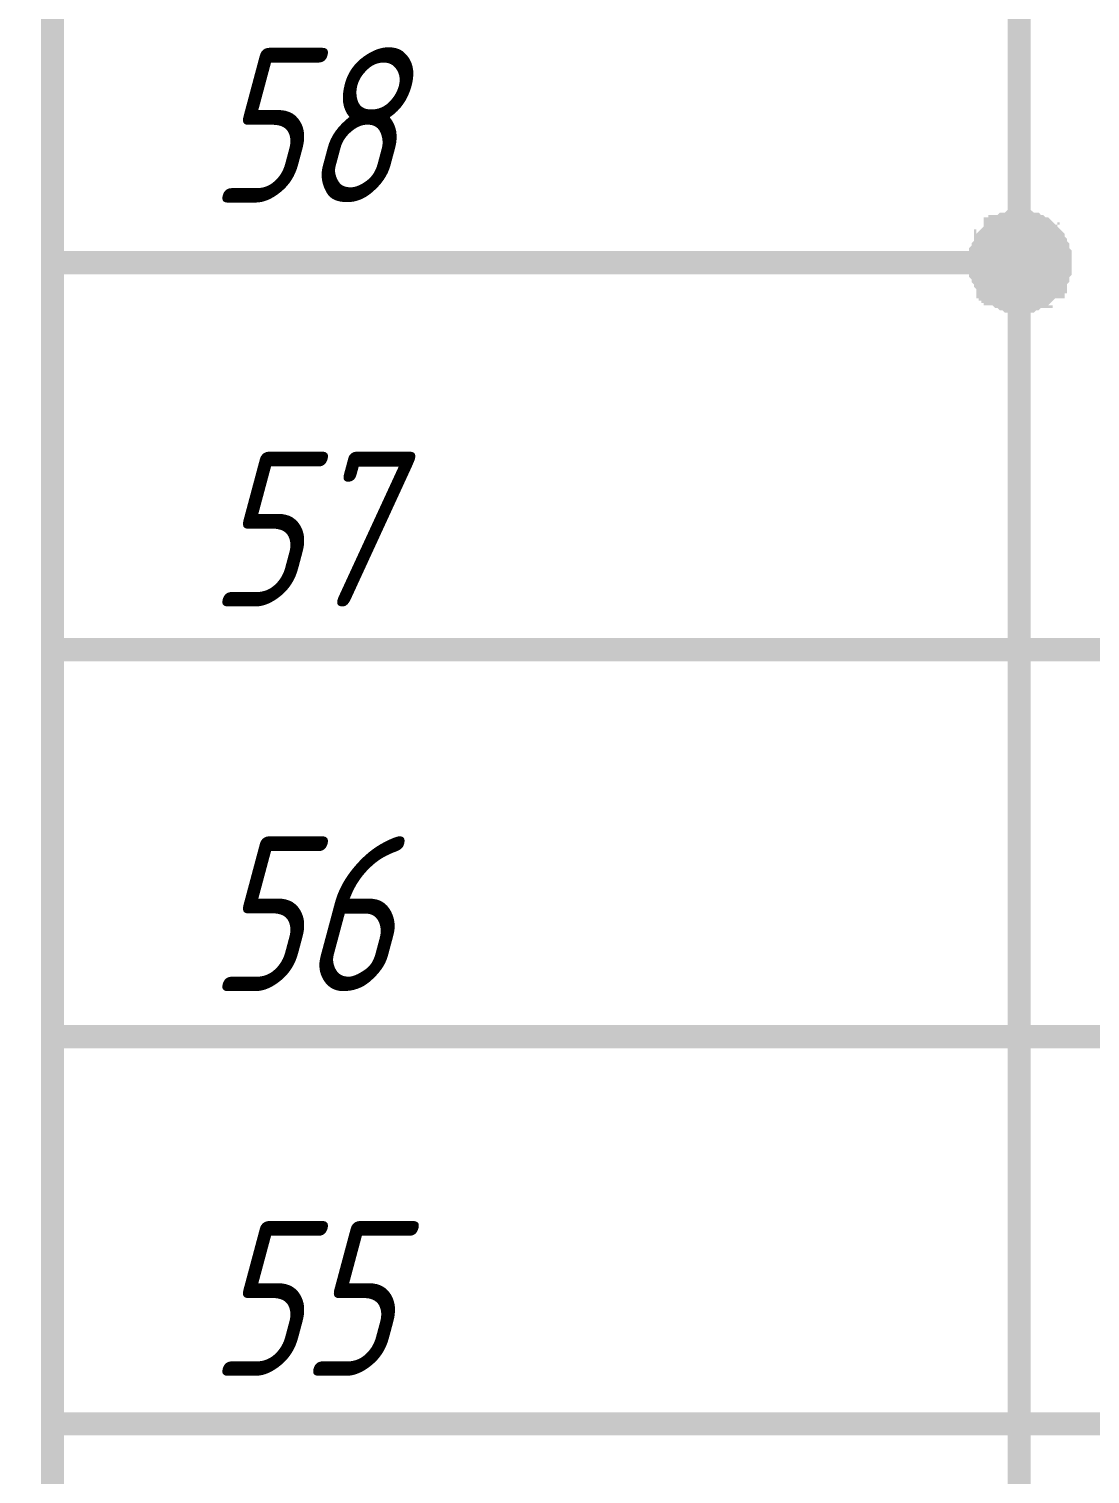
# Model space of a CAD drawing. Extents: x 260 to 1101, y 70 to 664.
# Drawn here: x 903.7 to 917.41, y 496.12 to 514.8 of the extents above; entities that cross this region are included whole.
import ezdxf

# ---------------------------------------------------------------- set-up
doc = ezdxf.new("R2010")
doc.units = 0
doc.header["$MEASUREMENT"] = 0
doc.layers.add('Sheet', color=255, linetype='CONTINUOUS')
doc.styles.add('GOST type A0', font='', dxfattribs={"oblique": 15, "height": 3.5})
doc.styles.get('GOST type A0').set_extended_font_data('GOST type A')

msp = doc.modelspace()

# ---------------------------------------------------------------- linework, layer by layer
at = {"layer": 'Sheet', "const_width": 0.3}
msp.add_lwpolyline([(846.521, 566.796), (904.006, 566.796), (904.006, 391.796), (846.521, 391.796), (846.521, 566.796)], close=True, dxfattribs=at)
at = {"layer": 'Sheet'}
for points, const_width in [([(906.49, 516.778), (916.49, 516.778), (916.49, 511.776)], 0.3), ([(915.993, 511.776), (915.993, 511.808), (915.993, 511.839), (915.993, 511.839), (915.993, 511.87), (915.993, 511.901), (916.024, 511.932), (916.024, 511.963), (916.024, 511.963), (916.055, 511.994), (916.055, 512.025), (916.055, 512.056), (916.087, 512.056), (916.087, 512.087), (916.118, 512.118), (916.118, 512.118), (916.149, 512.149), (916.149, 512.149), (916.18, 512.18), (916.18, 512.211), (916.211, 512.211), (916.242, 512.211), (916.242, 512.242), (916.273, 512.242), (916.304, 512.274), (916.304, 512.274), (916.335, 512.274), (916.366, 512.274), (916.397, 512.305), (916.428, 512.305), (916.428, 512.305), (916.459, 512.305), (916.49, 512.305)], 0.3), ([(915.993, 511.776), (915.993, 511.808), (915.993, 511.839), (915.993, 511.839), (915.993, 511.87), (915.993, 511.901), (916.024, 511.932), (916.024, 511.963), (916.024, 511.963), (916.055, 511.994), (916.055, 512.025), (916.055, 512.056), (916.087, 512.056), (916.087, 512.087), (916.118, 512.118), (916.118, 512.118), (916.149, 512.149), (916.149, 512.149), (916.18, 512.18), (916.18, 512.211), (916.211, 512.211), (916.242, 512.211), (916.242, 512.242), (916.273, 512.242), (916.304, 512.274), (916.304, 512.274), (916.335, 512.274), (916.366, 512.274), (916.397, 512.305), (916.428, 512.305), (916.428, 512.305), (916.459, 512.305), (916.49, 512.305)], 0.3), ([(915.993, 511.776), (915.993, 511.808), (915.993, 511.839), (915.993, 511.839), (915.993, 511.87), (915.993, 511.901), (916.024, 511.932), (916.024, 511.963), (916.024, 511.963), (916.055, 511.994), (916.055, 512.025), (916.055, 512.056), (916.087, 512.056), (916.087, 512.087), (916.118, 512.118), (916.118, 512.118), (916.149, 512.149), (916.149, 512.149), (916.18, 512.18), (916.18, 512.211), (916.211, 512.211), (916.242, 512.211), (916.242, 512.242), (916.273, 512.242), (916.304, 512.274), (916.304, 512.274), (916.335, 512.274), (916.366, 512.274), (916.397, 512.305), (916.428, 512.305), (916.428, 512.305), (916.459, 512.305), (916.49, 512.305)], 0.3), ([(915.993, 511.776), (915.993, 511.808), (915.993, 511.839), (915.993, 511.839), (915.993, 511.87), (915.993, 511.901), (916.024, 511.932), (916.024, 511.963), (916.024, 511.963), (916.055, 511.994), (916.055, 512.025), (916.055, 512.056), (916.087, 512.056), (916.087, 512.087), (916.118, 512.118), (916.118, 512.118), (916.149, 512.149), (916.149, 512.149), (916.18, 512.18), (916.18, 512.211), (916.211, 512.211), (916.242, 512.211), (916.242, 512.242), (916.273, 512.242), (916.304, 512.274), (916.304, 512.274), (916.335, 512.274), (916.366, 512.274), (916.397, 512.305), (916.428, 512.305), (916.428, 512.305), (916.459, 512.305), (916.49, 512.305)], 0.3), ([(916.49, 512.305), (916.49, 512.305)], 0.3), ([(916.49, 512.305), (916.521, 512.305), (916.552, 512.305), (916.552, 512.305), (916.583, 512.305), (916.615, 512.274), (916.646, 512.274), (916.677, 512.274), (916.677, 512.274), (916.708, 512.242), (916.739, 512.242), (916.77, 512.211), (916.77, 512.211), (916.801, 512.211), (916.832, 512.18), (916.832, 512.149), (916.863, 512.149), (916.863, 512.118), (916.894, 512.118), (916.925, 512.087), (916.925, 512.056), (916.925, 512.056), (916.956, 512.025), (916.956, 511.994), (916.987, 511.963), (916.987, 511.963), (916.987, 511.932), (916.987, 511.901), (917.018, 511.87), (917.018, 511.839), (917.018, 511.839), (917.018, 511.808), (917.018, 511.776)], 0.3), ([(916.49, 512.305), (916.49, 512.305)], 0.3), ([(916.49, 512.305), (916.521, 512.305), (916.552, 512.305), (916.552, 512.305), (916.583, 512.305), (916.615, 512.274), (916.646, 512.274), (916.677, 512.274), (916.677, 512.274), (916.708, 512.242), (916.739, 512.242), (916.77, 512.211), (916.77, 512.211), (916.801, 512.211), (916.832, 512.18), (916.832, 512.149), (916.863, 512.149), (916.863, 512.118), (916.894, 512.118), (916.925, 512.087), (916.925, 512.056), (916.925, 512.056), (916.956, 512.025), (916.956, 511.994), (916.987, 511.963), (916.987, 511.963), (916.987, 511.932), (916.987, 511.901), (917.018, 511.87), (917.018, 511.839), (917.018, 511.839), (917.018, 511.808), (917.018, 511.776)], 0.3), ([(916.49, 512.305), (916.49, 512.305)], 0.3), ([(916.49, 512.305), (916.521, 512.305), (916.552, 512.305), (916.552, 512.305), (916.583, 512.305), (916.615, 512.274), (916.646, 512.274), (916.677, 512.274), (916.677, 512.274), (916.708, 512.242), (916.739, 512.242), (916.77, 512.211), (916.77, 512.211), (916.801, 512.211), (916.832, 512.18), (916.832, 512.149), (916.863, 512.149), (916.863, 512.118), (916.894, 512.118), (916.925, 512.087), (916.925, 512.056), (916.925, 512.056), (916.956, 512.025), (916.956, 511.994), (916.987, 511.963), (916.987, 511.963), (916.987, 511.932), (916.987, 511.901), (917.018, 511.87), (917.018, 511.839), (917.018, 511.839), (917.018, 511.808), (917.018, 511.776)], 0.3), ([(916.49, 512.305), (916.49, 512.305)], 0.3), ([(916.49, 512.305), (916.521, 512.305), (916.552, 512.305), (916.552, 512.305), (916.583, 512.305), (916.615, 512.274), (916.646, 512.274), (916.677, 512.274), (916.677, 512.274), (916.708, 512.242), (916.739, 512.242), (916.77, 512.211), (916.77, 512.211), (916.801, 512.211), (916.832, 512.18), (916.832, 512.149), (916.863, 512.149), (916.863, 512.118), (916.894, 512.118), (916.925, 512.087), (916.925, 512.056), (916.925, 512.056), (916.956, 512.025), (916.956, 511.994), (916.987, 511.963), (916.987, 511.963), (916.987, 511.932), (916.987, 511.901), (917.018, 511.87), (917.018, 511.839), (917.018, 511.839), (917.018, 511.808), (917.018, 511.776)], 0.3), ([(915.993, 511.776), (915.993, 511.808), (915.993, 511.839), (915.993, 511.839), (915.993, 511.87), (915.993, 511.901), (916.024, 511.932), (916.024, 511.963), (916.024, 511.963), (916.055, 511.994), (916.055, 512.025), (916.055, 512.056), (916.087, 512.056), (916.087, 512.087), (916.118, 512.118), (916.118, 512.118), (916.149, 512.149), (916.149, 512.149), (916.18, 512.18), (916.18, 512.211), (916.211, 512.211), (916.242, 512.211), (916.242, 512.242), (916.273, 512.242), (916.304, 512.274), (916.304, 512.274), (916.335, 512.274), (916.366, 512.274), (916.397, 512.305), (916.428, 512.305), (916.428, 512.305), (916.459, 512.305), (916.49, 512.305)], 0.0991), ([(915.993, 511.776), (915.993, 511.808), (915.993, 511.839), (915.993, 511.839), (915.993, 511.87), (915.993, 511.901), (916.024, 511.932), (916.024, 511.963), (916.024, 511.963), (916.055, 511.994), (916.055, 512.025), (916.055, 512.056), (916.087, 512.056), (916.087, 512.087), (916.118, 512.118), (916.118, 512.118), (916.149, 512.149), (916.149, 512.149), (916.18, 512.18), (916.18, 512.211), (916.211, 512.211), (916.242, 512.211), (916.242, 512.242), (916.273, 512.242), (916.304, 512.274), (916.304, 512.274), (916.335, 512.274), (916.366, 512.274), (916.397, 512.305), (916.428, 512.305), (916.428, 512.305), (916.459, 512.305), (916.49, 512.305)], 0.0991), ([(915.993, 511.776), (915.993, 511.808), (915.993, 511.839), (915.993, 511.839), (915.993, 511.87), (915.993, 511.901), (916.024, 511.932), (916.024, 511.963), (916.024, 511.963), (916.055, 511.994), (916.055, 512.025), (916.055, 512.056), (916.087, 512.056), (916.087, 512.087), (916.118, 512.118), (916.118, 512.118), (916.149, 512.149), (916.149, 512.149), (916.18, 512.18), (916.18, 512.211), (916.211, 512.211), (916.242, 512.211), (916.242, 512.242), (916.273, 512.242), (916.304, 512.274), (916.304, 512.274), (916.335, 512.274), (916.366, 512.274), (916.397, 512.305), (916.428, 512.305), (916.428, 512.305), (916.459, 512.305), (916.49, 512.305)], 0.0991), ([(915.993, 511.776), (915.993, 511.808), (915.993, 511.839), (915.993, 511.839), (915.993, 511.87), (915.993, 511.901), (916.024, 511.932), (916.024, 511.963), (916.024, 511.963), (916.055, 511.994), (916.055, 512.025), (916.055, 512.056), (916.087, 512.056), (916.087, 512.087), (916.118, 512.118), (916.118, 512.118), (916.149, 512.149), (916.149, 512.149), (916.18, 512.18), (916.18, 512.211), (916.211, 512.211), (916.242, 512.211), (916.242, 512.242), (916.273, 512.242), (916.304, 512.274), (916.304, 512.274), (916.335, 512.274), (916.366, 512.274), (916.397, 512.305), (916.428, 512.305), (916.428, 512.305), (916.459, 512.305), (916.49, 512.305)], 0.0991), ([(916.49, 512.305), (916.49, 512.305)], 0.0991), ([(916.49, 512.305), (916.521, 512.305), (916.552, 512.305), (916.552, 512.305), (916.583, 512.305), (916.615, 512.274), (916.646, 512.274), (916.677, 512.274), (916.677, 512.274), (916.708, 512.242), (916.739, 512.242), (916.77, 512.211), (916.77, 512.211), (916.801, 512.211), (916.832, 512.18), (916.832, 512.149), (916.863, 512.149), (916.863, 512.118), (916.894, 512.118), (916.925, 512.087), (916.925, 512.056), (916.925, 512.056), (916.956, 512.025), (916.956, 511.994), (916.987, 511.963), (916.987, 511.963), (916.987, 511.932), (916.987, 511.901), (917.018, 511.87), (917.018, 511.839), (917.018, 511.839), (917.018, 511.808), (917.018, 511.776)], 0.0991), ([(916.49, 512.305), (916.49, 512.305)], 0.0991), ([(916.49, 512.305), (916.521, 512.305), (916.552, 512.305), (916.552, 512.305), (916.583, 512.305), (916.615, 512.274), (916.646, 512.274), (916.677, 512.274), (916.677, 512.274), (916.708, 512.242), (916.739, 512.242), (916.77, 512.211), (916.77, 512.211), (916.801, 512.211), (916.832, 512.18), (916.832, 512.149), (916.863, 512.149), (916.863, 512.118), (916.894, 512.118), (916.925, 512.087), (916.925, 512.056), (916.925, 512.056), (916.956, 512.025), (916.956, 511.994), (916.987, 511.963), (916.987, 511.963), (916.987, 511.932), (916.987, 511.901), (917.018, 511.87), (917.018, 511.839), (917.018, 511.839), (917.018, 511.808), (917.018, 511.776)], 0.0991), ([(916.49, 512.305), (916.49, 512.305)], 0.0991), ([(916.49, 512.305), (916.521, 512.305), (916.552, 512.305), (916.552, 512.305), (916.583, 512.305), (916.615, 512.274), (916.646, 512.274), (916.677, 512.274), (916.677, 512.274), (916.708, 512.242), (916.739, 512.242), (916.77, 512.211), (916.77, 512.211), (916.801, 512.211), (916.832, 512.18), (916.832, 512.149), (916.863, 512.149), (916.863, 512.118), (916.894, 512.118), (916.925, 512.087), (916.925, 512.056), (916.925, 512.056), (916.956, 512.025), (916.956, 511.994), (916.987, 511.963), (916.987, 511.963), (916.987, 511.932), (916.987, 511.901), (917.018, 511.87), (917.018, 511.839), (917.018, 511.839), (917.018, 511.808), (917.018, 511.776)], 0.0991), ([(916.49, 512.305), (916.49, 512.305)], 0.0991), ([(916.49, 512.305), (916.521, 512.305), (916.552, 512.305), (916.552, 512.305), (916.583, 512.305), (916.615, 512.274), (916.646, 512.274), (916.677, 512.274), (916.677, 512.274), (916.708, 512.242), (916.739, 512.242), (916.77, 512.211), (916.77, 512.211), (916.801, 512.211), (916.832, 512.18), (916.832, 512.149), (916.863, 512.149), (916.863, 512.118), (916.894, 512.118), (916.925, 512.087), (916.925, 512.056), (916.925, 512.056), (916.956, 512.025), (916.956, 511.994), (916.987, 511.963), (916.987, 511.963), (916.987, 511.932), (916.987, 511.901), (917.018, 511.87), (917.018, 511.839), (917.018, 511.839), (917.018, 511.808), (917.018, 511.776)], 0.0991), ([(904.006, 511.776), (906.49, 511.776)], 0.3), ([(906.49, 511.776), (909.037, 511.776), (909.037, 511.776), (916.49, 511.776), (916.49, 491.769)], 0.3), ([(916.49, 511.279), (916.459, 511.279), (916.428, 511.279), (916.428, 511.279), (916.397, 511.279), (916.366, 511.279), (916.335, 511.31), (916.304, 511.31), (916.304, 511.31), (916.273, 511.342), (916.242, 511.342), (916.242, 511.342), (916.211, 511.373), (916.18, 511.373), (916.18, 511.404), (916.149, 511.404), (916.149, 511.435), (916.118, 511.435), (916.118, 511.466), (916.087, 511.466), (916.087, 511.497), (916.055, 511.528), (916.055, 511.528), (916.055, 511.559), (916.024, 511.59), (916.024, 511.59), (916.024, 511.621), (915.993, 511.652), (915.993, 511.683), (915.993, 511.714), (915.993, 511.714), (915.993, 511.745), (915.993, 511.776)], 0.3), ([(915.993, 511.776), (915.993, 511.776)], 0.3), ([(916.49, 511.279), (916.459, 511.279), (916.428, 511.279), (916.428, 511.279), (916.397, 511.279), (916.366, 511.279), (916.335, 511.31), (916.304, 511.31), (916.304, 511.31), (916.273, 511.342), (916.242, 511.342), (916.242, 511.342), (916.211, 511.373), (916.18, 511.373), (916.18, 511.404), (916.149, 511.404), (916.149, 511.435), (916.118, 511.435), (916.118, 511.466), (916.087, 511.466), (916.087, 511.497), (916.055, 511.528), (916.055, 511.528), (916.055, 511.559), (916.024, 511.59), (916.024, 511.59), (916.024, 511.621), (915.993, 511.652), (915.993, 511.683), (915.993, 511.714), (915.993, 511.714), (915.993, 511.745), (915.993, 511.776)], 0.3), ([(915.993, 511.776), (915.993, 511.776)], 0.3), ([(916.49, 511.279), (916.459, 511.279), (916.428, 511.279), (916.428, 511.279), (916.397, 511.279), (916.366, 511.279), (916.335, 511.31), (916.304, 511.31), (916.304, 511.31), (916.273, 511.342), (916.242, 511.342), (916.242, 511.342), (916.211, 511.373), (916.18, 511.373), (916.18, 511.404), (916.149, 511.404), (916.149, 511.435), (916.118, 511.435), (916.118, 511.466), (916.087, 511.466), (916.087, 511.497), (916.055, 511.528), (916.055, 511.528), (916.055, 511.559), (916.024, 511.59), (916.024, 511.59), (916.024, 511.621), (915.993, 511.652), (915.993, 511.683), (915.993, 511.714), (915.993, 511.714), (915.993, 511.745), (915.993, 511.776)], 0.3), ([(915.993, 511.776), (915.993, 511.776)], 0.3), ([(916.49, 511.279), (916.459, 511.279), (916.428, 511.279), (916.428, 511.279), (916.397, 511.279), (916.366, 511.279), (916.335, 511.31), (916.304, 511.31), (916.304, 511.31), (916.273, 511.342), (916.242, 511.342), (916.242, 511.342), (916.211, 511.373), (916.18, 511.373), (916.18, 511.404), (916.149, 511.404), (916.149, 511.435), (916.118, 511.435), (916.118, 511.466), (916.087, 511.466), (916.087, 511.497), (916.055, 511.528), (916.055, 511.528), (916.055, 511.559), (916.024, 511.59), (916.024, 511.59), (916.024, 511.621), (915.993, 511.652), (915.993, 511.683), (915.993, 511.714), (915.993, 511.714), (915.993, 511.745), (915.993, 511.776)], 0.3), ([(915.993, 511.776), (915.993, 511.776)], 0.3), ([(917.018, 511.776), (917.018, 511.745), (917.018, 511.714), (917.018, 511.714), (917.018, 511.683), (916.987, 511.652), (916.987, 511.621), (916.987, 511.59), (916.987, 511.59), (916.956, 511.559), (916.956, 511.528), (916.925, 511.528), (916.925, 511.497), (916.925, 511.466), (916.894, 511.466), (916.863, 511.435), (916.863, 511.435), (916.832, 511.404), (916.832, 511.404), (916.801, 511.373), (916.77, 511.373), (916.77, 511.342), (916.739, 511.342), (916.708, 511.342), (916.677, 511.31), (916.677, 511.31), (916.646, 511.31), (916.615, 511.279), (916.583, 511.279), (916.552, 511.279), (916.552, 511.279), (916.521, 511.279), (916.49, 511.279)], 0.3), ([(917.018, 511.776), (917.018, 511.745), (917.018, 511.714), (917.018, 511.714), (917.018, 511.683), (916.987, 511.652), (916.987, 511.621), (916.987, 511.59), (916.987, 511.59), (916.956, 511.559), (916.956, 511.528), (916.925, 511.528), (916.925, 511.497), (916.925, 511.466), (916.894, 511.466), (916.863, 511.435), (916.863, 511.435), (916.832, 511.404), (916.832, 511.404), (916.801, 511.373), (916.77, 511.373), (916.77, 511.342), (916.739, 511.342), (916.708, 511.342), (916.677, 511.31), (916.677, 511.31), (916.646, 511.31), (916.615, 511.279), (916.583, 511.279), (916.552, 511.279), (916.552, 511.279), (916.521, 511.279), (916.49, 511.279)], 0.3), ([(917.018, 511.776), (917.018, 511.745), (917.018, 511.714), (917.018, 511.714), (917.018, 511.683), (916.987, 511.652), (916.987, 511.621), (916.987, 511.59), (916.987, 511.59), (916.956, 511.559), (916.956, 511.528), (916.925, 511.528), (916.925, 511.497), (916.925, 511.466), (916.894, 511.466), (916.863, 511.435), (916.863, 511.435), (916.832, 511.404), (916.832, 511.404), (916.801, 511.373), (916.77, 511.373), (916.77, 511.342), (916.739, 511.342), (916.708, 511.342), (916.677, 511.31), (916.677, 511.31), (916.646, 511.31), (916.615, 511.279), (916.583, 511.279), (916.552, 511.279), (916.552, 511.279), (916.521, 511.279), (916.49, 511.279)], 0.3), ([(917.018, 511.776), (917.018, 511.745), (917.018, 511.714), (917.018, 511.714), (917.018, 511.683), (916.987, 511.652), (916.987, 511.621), (916.987, 511.59), (916.987, 511.59), (916.956, 511.559), (916.956, 511.528), (916.925, 511.528), (916.925, 511.497), (916.925, 511.466), (916.894, 511.466), (916.863, 511.435), (916.863, 511.435), (916.832, 511.404), (916.832, 511.404), (916.801, 511.373), (916.77, 511.373), (916.77, 511.342), (916.739, 511.342), (916.708, 511.342), (916.677, 511.31), (916.677, 511.31), (916.646, 511.31), (916.615, 511.279), (916.583, 511.279), (916.552, 511.279), (916.552, 511.279), (916.521, 511.279), (916.49, 511.279)], 0.3), ([(917.018, 511.776), (917.018, 511.776), (917.018, 511.776), (917.018, 511.776), (917.018, 511.776), (917.018, 511.776), (917.018, 511.776), (917.018, 511.776), (917.018, 511.776), (917.018, 511.776), (917.018, 511.776), (917.018, 511.776), (917.018, 511.776), (917.018, 511.776), (917.018, 511.776), (917.018, 511.776), (917.018, 511.776), (917.018, 511.776), (917.018, 511.776), (917.018, 511.776), (917.018, 511.776), (917.018, 511.776), (917.018, 511.776), (917.018, 511.776), (917.018, 511.776), (917.018, 511.776), (917.018, 511.776), (917.018, 511.776), (917.018, 511.776), (917.018, 511.776), (917.018, 511.776), (917.018, 511.776), (917.018, 511.776)], 0.3), ([(917.018, 511.776), (917.018, 511.776)], 0.3), ([(917.018, 511.776), (917.018, 511.776), (917.018, 511.776), (917.018, 511.776), (917.018, 511.776), (917.018, 511.776), (917.018, 511.776), (917.018, 511.776), (917.018, 511.776), (917.018, 511.776), (917.018, 511.776), (917.018, 511.776), (917.018, 511.776), (917.018, 511.776), (917.018, 511.776), (917.018, 511.776), (917.018, 511.776), (917.018, 511.776), (917.018, 511.776), (917.018, 511.776), (917.018, 511.776), (917.018, 511.776), (917.018, 511.776), (917.018, 511.776), (917.018, 511.776), (917.018, 511.776), (917.018, 511.776), (917.018, 511.776), (917.018, 511.776), (917.018, 511.776), (917.018, 511.776), (917.018, 511.776), (917.018, 511.776)], 0.3), ([(917.018, 511.776), (917.018, 511.776)], 0.3), ([(917.018, 511.776), (917.018, 511.776), (917.018, 511.776), (917.018, 511.776), (917.018, 511.776), (917.018, 511.776), (917.018, 511.776), (917.018, 511.776), (917.018, 511.776), (917.018, 511.776), (917.018, 511.776), (917.018, 511.776), (917.018, 511.776), (917.018, 511.776), (917.018, 511.776), (917.018, 511.776), (917.018, 511.776), (917.018, 511.776), (917.018, 511.776), (917.018, 511.776), (917.018, 511.776), (917.018, 511.776), (917.018, 511.776), (917.018, 511.776), (917.018, 511.776), (917.018, 511.776), (917.018, 511.776), (917.018, 511.776), (917.018, 511.776), (917.018, 511.776), (917.018, 511.776), (917.018, 511.776), (917.018, 511.776)], 0.3), ([(917.018, 511.776), (917.018, 511.776)], 0.3), ([(917.018, 511.776), (917.018, 511.776), (917.018, 511.776), (917.018, 511.776), (917.018, 511.776), (917.018, 511.776), (917.018, 511.776), (917.018, 511.776), (917.018, 511.776), (917.018, 511.776), (917.018, 511.776), (917.018, 511.776), (917.018, 511.776), (917.018, 511.776), (917.018, 511.776), (917.018, 511.776), (917.018, 511.776), (917.018, 511.776), (917.018, 511.776), (917.018, 511.776), (917.018, 511.776), (917.018, 511.776), (917.018, 511.776), (917.018, 511.776), (917.018, 511.776), (917.018, 511.776), (917.018, 511.776), (917.018, 511.776), (917.018, 511.776), (917.018, 511.776), (917.018, 511.776), (917.018, 511.776), (917.018, 511.776)], 0.3), ([(917.018, 511.776), (917.018, 511.776)], 0.3), ([(916.49, 511.279), (916.459, 511.279), (916.428, 511.279), (916.428, 511.279), (916.397, 511.279), (916.366, 511.279), (916.335, 511.31), (916.304, 511.31), (916.304, 511.31), (916.273, 511.342), (916.242, 511.342), (916.242, 511.342), (916.211, 511.373), (916.18, 511.373), (916.18, 511.404), (916.149, 511.404), (916.149, 511.435), (916.118, 511.435), (916.118, 511.466), (916.087, 511.466), (916.087, 511.497), (916.055, 511.528), (916.055, 511.528), (916.055, 511.559), (916.024, 511.59), (916.024, 511.59), (916.024, 511.621), (915.993, 511.652), (915.993, 511.683), (915.993, 511.714), (915.993, 511.714), (915.993, 511.745), (915.993, 511.776)], 0.0991), ([(915.993, 511.776), (915.993, 511.776)], 0.0991), ([(916.49, 511.279), (916.459, 511.279), (916.428, 511.279), (916.428, 511.279), (916.397, 511.279), (916.366, 511.279), (916.335, 511.31), (916.304, 511.31), (916.304, 511.31), (916.273, 511.342), (916.242, 511.342), (916.242, 511.342), (916.211, 511.373), (916.18, 511.373), (916.18, 511.404), (916.149, 511.404), (916.149, 511.435), (916.118, 511.435), (916.118, 511.466), (916.087, 511.466), (916.087, 511.497), (916.055, 511.528), (916.055, 511.528), (916.055, 511.559), (916.024, 511.59), (916.024, 511.59), (916.024, 511.621), (915.993, 511.652), (915.993, 511.683), (915.993, 511.714), (915.993, 511.714), (915.993, 511.745), (915.993, 511.776)], 0.0991), ([(915.993, 511.776), (915.993, 511.776)], 0.0991), ([(916.49, 511.279), (916.459, 511.279), (916.428, 511.279), (916.428, 511.279), (916.397, 511.279), (916.366, 511.279), (916.335, 511.31), (916.304, 511.31), (916.304, 511.31), (916.273, 511.342), (916.242, 511.342), (916.242, 511.342), (916.211, 511.373), (916.18, 511.373), (916.18, 511.404), (916.149, 511.404), (916.149, 511.435), (916.118, 511.435), (916.118, 511.466), (916.087, 511.466), (916.087, 511.497), (916.055, 511.528), (916.055, 511.528), (916.055, 511.559), (916.024, 511.59), (916.024, 511.59), (916.024, 511.621), (915.993, 511.652), (915.993, 511.683), (915.993, 511.714), (915.993, 511.714), (915.993, 511.745), (915.993, 511.776)], 0.0991), ([(915.993, 511.776), (915.993, 511.776)], 0.0991), ([(916.49, 511.279), (916.459, 511.279), (916.428, 511.279), (916.428, 511.279), (916.397, 511.279), (916.366, 511.279), (916.335, 511.31), (916.304, 511.31), (916.304, 511.31), (916.273, 511.342), (916.242, 511.342), (916.242, 511.342), (916.211, 511.373), (916.18, 511.373), (916.18, 511.404), (916.149, 511.404), (916.149, 511.435), (916.118, 511.435), (916.118, 511.466), (916.087, 511.466), (916.087, 511.497), (916.055, 511.528), (916.055, 511.528), (916.055, 511.559), (916.024, 511.59), (916.024, 511.59), (916.024, 511.621), (915.993, 511.652), (915.993, 511.683), (915.993, 511.714), (915.993, 511.714), (915.993, 511.745), (915.993, 511.776)], 0.0991), ([(915.993, 511.776), (915.993, 511.776)], 0.0991), ([(917.018, 511.776), (917.018, 511.745), (917.018, 511.714), (917.018, 511.714), (917.018, 511.683), (916.987, 511.652), (916.987, 511.621), (916.987, 511.59), (916.987, 511.59), (916.956, 511.559), (916.956, 511.528), (916.925, 511.528), (916.925, 511.497), (916.925, 511.466), (916.894, 511.466), (916.863, 511.435), (916.863, 511.435), (916.832, 511.404), (916.832, 511.404), (916.801, 511.373), (916.77, 511.373), (916.77, 511.342), (916.739, 511.342), (916.708, 511.342), (916.677, 511.31), (916.677, 511.31), (916.646, 511.31), (916.615, 511.279), (916.583, 511.279), (916.552, 511.279), (916.552, 511.279), (916.521, 511.279), (916.49, 511.279)], 0.0991), ([(917.018, 511.776), (917.018, 511.745), (917.018, 511.714), (917.018, 511.714), (917.018, 511.683), (916.987, 511.652), (916.987, 511.621), (916.987, 511.59), (916.987, 511.59), (916.956, 511.559), (916.956, 511.528), (916.925, 511.528), (916.925, 511.497), (916.925, 511.466), (916.894, 511.466), (916.863, 511.435), (916.863, 511.435), (916.832, 511.404), (916.832, 511.404), (916.801, 511.373), (916.77, 511.373), (916.77, 511.342), (916.739, 511.342), (916.708, 511.342), (916.677, 511.31), (916.677, 511.31), (916.646, 511.31), (916.615, 511.279), (916.583, 511.279), (916.552, 511.279), (916.552, 511.279), (916.521, 511.279), (916.49, 511.279)], 0.0991), ([(917.018, 511.776), (917.018, 511.745), (917.018, 511.714), (917.018, 511.714), (917.018, 511.683), (916.987, 511.652), (916.987, 511.621), (916.987, 511.59), (916.987, 511.59), (916.956, 511.559), (916.956, 511.528), (916.925, 511.528), (916.925, 511.497), (916.925, 511.466), (916.894, 511.466), (916.863, 511.435), (916.863, 511.435), (916.832, 511.404), (916.832, 511.404), (916.801, 511.373), (916.77, 511.373), (916.77, 511.342), (916.739, 511.342), (916.708, 511.342), (916.677, 511.31), (916.677, 511.31), (916.646, 511.31), (916.615, 511.279), (916.583, 511.279), (916.552, 511.279), (916.552, 511.279), (916.521, 511.279), (916.49, 511.279)], 0.0991), ([(917.018, 511.776), (917.018, 511.745), (917.018, 511.714), (917.018, 511.714), (917.018, 511.683), (916.987, 511.652), (916.987, 511.621), (916.987, 511.59), (916.987, 511.59), (916.956, 511.559), (916.956, 511.528), (916.925, 511.528), (916.925, 511.497), (916.925, 511.466), (916.894, 511.466), (916.863, 511.435), (916.863, 511.435), (916.832, 511.404), (916.832, 511.404), (916.801, 511.373), (916.77, 511.373), (916.77, 511.342), (916.739, 511.342), (916.708, 511.342), (916.677, 511.31), (916.677, 511.31), (916.646, 511.31), (916.615, 511.279), (916.583, 511.279), (916.552, 511.279), (916.552, 511.279), (916.521, 511.279), (916.49, 511.279)], 0.0991), ([(917.018, 511.776), (917.018, 511.776), (917.018, 511.776), (917.018, 511.776), (917.018, 511.776), (917.018, 511.776), (917.018, 511.776), (917.018, 511.776), (917.018, 511.776), (917.018, 511.776), (917.018, 511.776), (917.018, 511.776), (917.018, 511.776), (917.018, 511.776), (917.018, 511.776), (917.018, 511.776), (917.018, 511.776), (917.018, 511.776), (917.018, 511.776), (917.018, 511.776), (917.018, 511.776), (917.018, 511.776), (917.018, 511.776), (917.018, 511.776), (917.018, 511.776), (917.018, 511.776), (917.018, 511.776), (917.018, 511.776), (917.018, 511.776), (917.018, 511.776), (917.018, 511.776), (917.018, 511.776), (917.018, 511.776)], 0.0991), ([(917.018, 511.776), (917.018, 511.776)], 0.0991), ([(917.018, 511.776), (917.018, 511.776), (917.018, 511.776), (917.018, 511.776), (917.018, 511.776), (917.018, 511.776), (917.018, 511.776), (917.018, 511.776), (917.018, 511.776), (917.018, 511.776), (917.018, 511.776), (917.018, 511.776), (917.018, 511.776), (917.018, 511.776), (917.018, 511.776), (917.018, 511.776), (917.018, 511.776), (917.018, 511.776), (917.018, 511.776), (917.018, 511.776), (917.018, 511.776), (917.018, 511.776), (917.018, 511.776), (917.018, 511.776), (917.018, 511.776), (917.018, 511.776), (917.018, 511.776), (917.018, 511.776), (917.018, 511.776), (917.018, 511.776), (917.018, 511.776), (917.018, 511.776), (917.018, 511.776)], 0.0991), ([(917.018, 511.776), (917.018, 511.776)], 0.0991), ([(917.018, 511.776), (917.018, 511.776), (917.018, 511.776), (917.018, 511.776), (917.018, 511.776), (917.018, 511.776), (917.018, 511.776), (917.018, 511.776), (917.018, 511.776), (917.018, 511.776), (917.018, 511.776), (917.018, 511.776), (917.018, 511.776), (917.018, 511.776), (917.018, 511.776), (917.018, 511.776), (917.018, 511.776), (917.018, 511.776), (917.018, 511.776), (917.018, 511.776), (917.018, 511.776), (917.018, 511.776), (917.018, 511.776), (917.018, 511.776), (917.018, 511.776), (917.018, 511.776), (917.018, 511.776), (917.018, 511.776), (917.018, 511.776), (917.018, 511.776), (917.018, 511.776), (917.018, 511.776), (917.018, 511.776)], 0.0991), ([(917.018, 511.776), (917.018, 511.776)], 0.0991), ([(917.018, 511.776), (917.018, 511.776), (917.018, 511.776), (917.018, 511.776), (917.018, 511.776), (917.018, 511.776), (917.018, 511.776), (917.018, 511.776), (917.018, 511.776), (917.018, 511.776), (917.018, 511.776), (917.018, 511.776), (917.018, 511.776), (917.018, 511.776), (917.018, 511.776), (917.018, 511.776), (917.018, 511.776), (917.018, 511.776), (917.018, 511.776), (917.018, 511.776), (917.018, 511.776), (917.018, 511.776), (917.018, 511.776), (917.018, 511.776), (917.018, 511.776), (917.018, 511.776), (917.018, 511.776), (917.018, 511.776), (917.018, 511.776), (917.018, 511.776), (917.018, 511.776), (917.018, 511.776), (917.018, 511.776)], 0.0991), ([(917.018, 511.776), (917.018, 511.776)], 0.0991), ([(904.006, 506.775), (906.49, 506.775)], 0.3), ([(906.49, 506.775), (926.49, 506.775)], 0.3), ([(906.49, 496.771), (926.49, 496.771), (926.49, 501.773), (926.49, 506.775)], 0.3), ([(904.006, 501.773), (906.49, 501.773)], 0.3), ([(906.49, 501.773), (926.49, 501.773)], 0.3), ([(904.006, 496.771), (906.49, 496.771)], 0.3)]:
    msp.add_lwpolyline(points, dxfattribs=dict(at, const_width=const_width))
at = {"layer": 'Sheet', "const_width": 0.508}
msp.add_lwpolyline([(916.309, 511.797, 1), (916.817, 511.797, 1)], format="xyb", close=True, dxfattribs=at)

# ---------------------------------------------------------------- texts
at = {"layer": 'Sheet', "style": 'GOST type A0', "oblique": 15}
for s, p in [('58', (906.024, 512.553)), ('57', (906.024, 507.334)), ('56', (906.024, 502.363)), ('55', (906.024, 497.392))]:
    msp.add_text(s, height=2, dxfattribs=at).set_placement(p)

doc.saveas('drawing.dxf')
